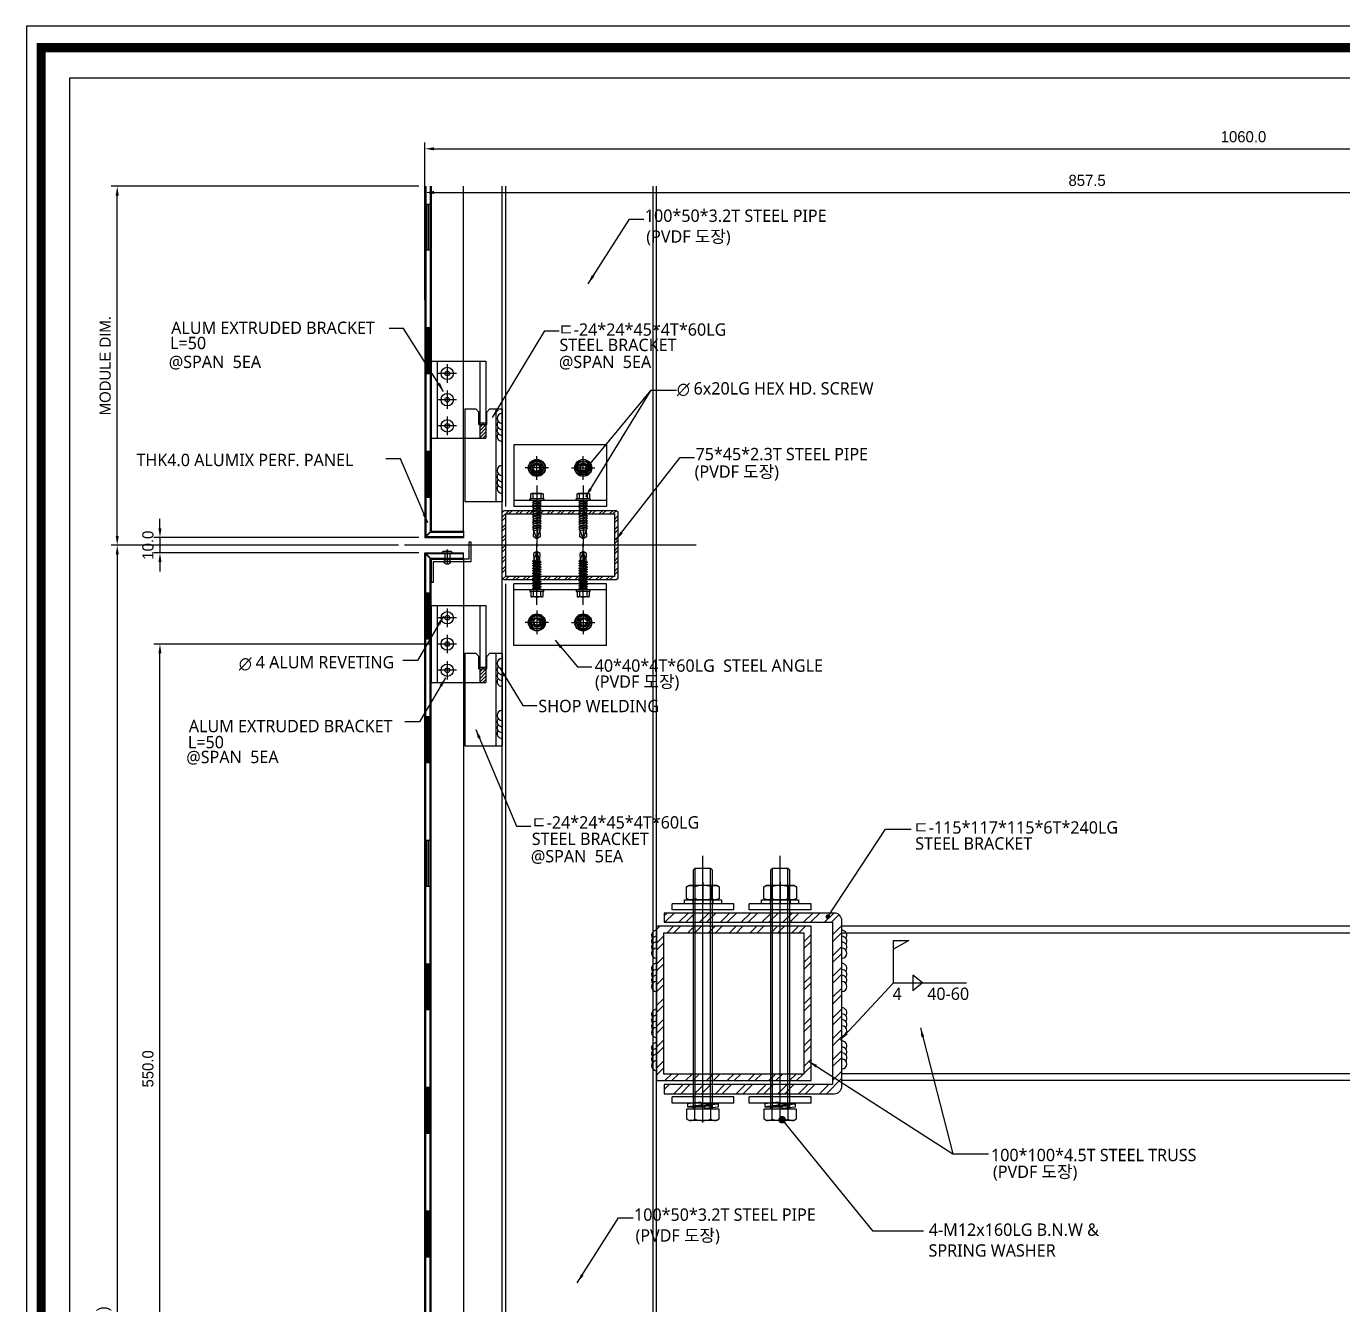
# Model space of a CAD drawing. Header units: millimetres. Extents: x 7297 to 60227, y -7497 to 19324.
# Drawn here: x 42830 to 43682, y 4407 to 5235 of the extents above; entities that cross this region are included whole.
import ezdxf

# ---------------------------------------------------------------- set-up
doc = ezdxf.new("R2010")
doc.units = ezdxf.units.MM
for name, color, linetype in [('NS_BRACKET_NUTS', 1, 'Continuous'), ('NS_COL_GREEN', 3, 'Continuous'), ('NS_COL_MAGENTA', 6, 'Continuous'), ('NS_COL_RED', 1, 'Continuous'), ('NS_COL_WHITE', 7, 'Continuous'), ('NS_COL_YELLOW', 2, 'Continuous'), ('NS_DIM', 1, 'Continuous'), ('NS_FORM', 7, 'Continuous'), ('NS_FRAME', 253, 'Continuous'), ('NS_PIPE_FRAME', 2, 'Continuous'), ('NS_TEXT_TITLE', 141, 'Continuous')]:
    doc.layers.add(name, color=color, linetype=linetype)
doc.styles.add('A1S', font='romans.shx', dxfattribs={"bigfont": 'ghs.shx'})
doc.styles.add('Expo M', font='Expo M.ttf')
doc.styles.add('돋움체', font='')
doc.styles.add('맑은고딕', font='malgun.ttf')
doc.styles.get('돋움체').set_extended_font_data('DotumChe')
doc.dimstyles.new('K-D2$7', dxfattribs={"dimscale": 2, "dimtxt": 3.2, "dimasz": 1.5, "dimexe": 1, "dimexo": 3, "dimgap": 1, "dimtad": 1, "dimdec": 1, "dimzin": 12, "dimdsep": 46, "dimtxsty": 'A1S', "dimblk": 'DOT', "dimcen": 0, "dimdle": 1.5, "dimclrd": 150, "dimclre": 150, "dimclrt": 2, "dimadec": 4, "dimazin": 3, "dimtm": 1e-09, "dimtfac": 1, "dimtdec": 1, "dimtix": 1, "dimtmove": 2, "dimatfit": 0, "dimldrblk": 'DOT', "dimfxl": 1, "dimtolj": 1, "dimtzin": 1, "dimarcsym": 0})
doc.dimstyles.new('K-D60', dxfattribs={"dimscale": 60, "dimtxt": 3.2, "dimasz": 1.5, "dimexe": 1, "dimexo": 3, "dimgap": 1, "dimtad": 1, "dimdec": 0, "dimzin": 12, "dimdsep": 46, "dimtxsty": '돋움체', "dimblk": 'DOT', "dimcen": 0, "dimdle": 1.5, "dimclrd": 150, "dimclre": 150, "dimclrt": 2, "dimadec": 4, "dimazin": 3, "dimtm": 1e-09, "dimtfac": 1, "dimtdec": 0, "dimtix": 1, "dimtmove": 2, "dimatfit": 0, "dimldrblk": 'DOT', "dimfxl": 1, "dimtolj": 1, "dimtzin": 1, "dimarcsym": 0})
doc.dimstyles.new('N-SPACE', dxfattribs={"dimscale": 4, "dimtxt": 1.8, "dimasz": 1.5, "dimexe": 1, "dimexo": 1, "dimgap": 1, "dimtad": 1, "dimtoh": 1, "dimdec": 1, "dimzin": 1, "dimdsep": 46, "dimtxsty": 'Expo M', "dimcen": 2, "dimclrd": 1, "dimclre": 1, "dimclrt": 2, "dimadec": 1, "dimazin": 0, "dimtfac": 1, "dimtdec": 1, "dimtix": 1, "dimtmove": 1, "dimatfit": 3, "dimfxl": 1, "dimtolj": 1, "dimtzin": 1, "dimarcsym": 0})

# ---------------------------------------------------------------- blocks, each defined once
blk = doc.blocks.new('AL-TEMPLATE')
at = {"color": 7, "ltscale": 2}
blk.add_lwpolyline([(1972.34, 1515.25), (1972.34, 921.25), (2812.34, 921.25), (2812.34, 1515.25)], close=True, dxfattribs=at)
at = {"color": 8, "const_width": 2.5}
blk.add_lwpolyline([(1976.34, 1509.45), (2808.34, 1509.45), (2808.34, 927.05), (1976.34, 927.05)], close=True, dxfattribs=at)
at = {"color": 9}
blk.add_lwpolyline([(1984.07, 1501.32), (2709.08, 1501.32), (2709.08, 935.18), (1984.07, 935.18)], close=True, dxfattribs=at)
blk = doc.blocks.new('M16 SPRING WASHER')
for p, q in [((-591510.13, 873284.22), (-591510.13, 873273.02, 0)), ((-591508.13, 873284.22), (-591510.13, 873284.22)), ((-591509.15, 873275.27, 0), (-591510.13, 873284.22)), ((-591507.19, 873275.55, 0), (-591508.13, 873284.22)), ((-591511.08, 873274.22, 0), (-591507.19, 873274.22, 0)), ((-591511.08, 873272.89, 0), (-591509.12, 873273.16, 0)), ((-591511.08, 873272.89, 0), (-591510.14, 873264.22)), ((-591510.1, 873273.02, 0), (-591509.85, 873278.24, 0)), ((-591509.85, 873278.24, 0), (-591509.15, 873275.27, 0)), ((-591507.19, 873275.55, 0), (-591509.15, 873275.27, 0)), ((-591509.12, 873273.16, 0), (-591508.14, 873264.22)), ((-591509.12, 873273.16, 0), (-591508.42, 873270.19, 0)), ((-591508.42, 873270.19, 0), (-591508.14, 873275.41, 0)), ((-591508.14, 873264.22), (-591508.14, 873275.41, 0)), ((-591510.14, 873264.22), (-591508.14, 873264.22))]:
    blk.add_line(p, q)
blk = doc.blocks.new('HEXA-5.5X30')
for p, q in [((-9.61, 0), (29.99, 0)), ((-4.5, -3.25), (-4.5, 3.25)), ((0, -2), (0.68, 2)), ((0.43, -2.75), (1.11, 2.75)), ((0.68, 2), (0.5, 2)), ((0.68, 2), (1.11, 2.75)), ((1.11, 2.75), (1.83, 2)), ((1.83, 2), (1.16, -2)), ((1.6, -2), (2.28, 2)), ((1.83, 2), (2.28, 2)), ((2.03, -2.75), (2.71, 2.75)), ((2.28, 2), (2.71, 2.75)), ((2.71, 2.75), (3.43, 2)), ((3.43, 2), (2.76, -2)), ((3.2, -2), (3.88, 2)), ((3.43, 2), (3.88, 2)), ((3.63, -2.75), (4.31, 2.75)), ((3.88, 2), (4.31, 2.75)), ((4.31, 2.75), (5.03, 2)), ((5.03, 2), (4.36, -2)), ((4.8, -2), (5.48, 2)), ((5.03, 2), (5.48, 2)), ((5.23, -2.75), (5.91, 2.75)), ((5.48, 2), (5.91, 2.75)), ((5.91, 2.75), (6.63, 2)), ((6.63, 2), (5.96, -2)), ((6.4, -2), (7.08, 2)), ((6.63, 2), (7.08, 2)), ((6.83, -2.75), (7.51, 2.75)), ((7.08, 2), (7.51, 2.75)), ((7.51, 2.75), (8.23, 2)), ((8.23, 2), (7.56, -2)), ((8, -2), (8.68, 2)), ((8.23, 2), (8.68, 2)), ((8.43, -2.75), (9.11, 2.75)), ((8.68, 2), (9.11, 2.75)), ((9.11, 2.75), (9.83, 2)), ((9.83, 2), (9.16, -2)), ((9.6, -2), (10.28, 2)), ((9.83, 2), (10.28, 2)), ((10.03, -2.75), (10.71, 2.75)), ((10.28, 2), (10.71, 2.75)), ((10.71, 2.75), (11.43, 2)), ((11.43, 2), (10.76, -2)), ((11.2, -2), (11.88, 2)), ((11.43, 2), (11.88, 2)), ((11.63, -2.75), (12.31, 2.75)), ((11.88, 2), (12.31, 2.75)), ((12.31, 2.75), (13.03, 2)), ((13.03, 2), (12.36, -2)), ((13.03, 2), (13.48, 2)), ((13.23, -2.75), (13.91, 2.75)), ((14.63, 2), (15.08, 2)), ((14.83, -2.75), (15.51, 2.75)), ((16.23, 2), (16.68, 2)), ((16.43, -2.75), (17.11, 2.75)), ((17.83, 2), (18.28, 2)), ((18.03, -2.75), (18.71, 2.75)), ((25, 0), (18.97, -0.71)), ((19.39, -2.01), (25, 0)), ((25, 0), (19.43, 2)), ((0.43, -2.75), (0, -2)), ((1.16, -2), (0.43, -2.75)), ((1.16, -2), (1.6, -2)), ((2.03, -2.75), (1.6, -2)), ((2.76, -2), (2.03, -2.75)), ((2.76, -2), (3.2, -2)), ((3.63, -2.75), (3.2, -2)), ((4.36, -2), (3.63, -2.75)), ((4.36, -2), (4.8, -2)), ((5.23, -2.75), (4.8, -2)), ((5.96, -2), (5.23, -2.75)), ((5.96, -2), (6.4, -2)), ((6.83, -2.75), (6.4, -2)), ((7.56, -2), (6.83, -2.75)), ((7.56, -2), (8, -2)), ((8.43, -2.75), (8, -2)), ((9.16, -2), (8.43, -2.75)), ((9.16, -2), (9.6, -2)), ((10.03, -2.75), (9.6, -2)), ((10.76, -2), (10.03, -2.75)), ((10.76, -2), (11.2, -2)), ((11.63, -2.75), (11.2, -2)), ((12.36, -2), (11.63, -2.75)), ((12.36, -2), (12.8, -2)), ((13.96, -2), (14.4, -2)), ((15.56, -2), (16, -2)), ((17.16, -2), (17.6, -2))]:
    blk.add_line(p, q)
for points in [[(-4.14, -2.5, 0.476693), (-4.14, -4), (-1, -4), (-1, 4), (-4.14, 4, 0.476693), (-4.14, 2.5)], [(-1, 2.5), (-4.14, 2.5, 0.136257), (-4.14, -2.5), (-1, -2.5)]]:
    blk.add_lwpolyline(points, format="xyb")
for points in [[(-1, -4), (-1, -4.5), (0, -4.5), (0, 4.5), (-1, 4.5), (-1, 4)], [(18.75, -2), (23.56, -2.1), (25, 0), (23.56, 2.1), (19.43, 2)]]:
    blk.add_lwpolyline(points)
for points in [[(13.91, 2.75), (14.63, 2), (13.96, -2), (13.23, -2.75), (12.8, -2), (13.48, 2)], [(15.51, 2.75), (16.23, 2), (15.56, -2), (14.83, -2.75), (14.4, -2), (15.08, 2)], [(17.11, 2.75), (17.83, 2), (17.16, -2), (16.43, -2.75), (16, -2), (16.68, 2)], [(18.71, 2.75), (19.43, 2), (18.76, -2), (18.03, -2.75), (17.6, -2), (18.28, 2)]]:
    blk.add_lwpolyline(points, close=True)
blk.add_arc((0.5, 2.5), 0.5, 180, 270)
blk = doc.blocks.new('M10-H')
for p, q in [((-15.5, 0), (15.5, 0)), ((0, 15.5), (0, -15.5))]:
    blk.add_line(p, q)
blk.add_lwpolyline([(-4.9, 8.5), (-9.8, 0), (-4.9, -8.5), (4.9, -8.5), (9.8, 0), (4.9, 8.5), (-4.9, 8.5)])
for radius in [10.5, 8.5, 5]:
    blk.add_circle((0, 0), radius)
blk.add_arc((0, 0), 4, 90, 0)
blk = doc.blocks.new('*D513')
at = {"layer": 'NS_DIM', "color": 1, "lineweight": -2, "transparency": 16777216}
for p, q in [((42916.63, 4910.14), (42916.63, 4916.14)), ((43084.15, 4904.14), (42912.63, 4904.14)), ((42916.63, 4904.14), (42916.63, 4894.14)), ((43084.15, 4894.14), (42912.63, 4894.14)), ((42916.63, 4888.14), (42916.63, 4882.14))]:
    blk.add_line(p, q, dxfattribs=at)
at = {"layer": 'NS_DIM', "color": 1, "transparency": 16777216}
for points in [[(42915.63, 4910.14), (42917.63, 4910.14), (42916.63, 4904.14)], [(42915.63, 4888.14), (42917.63, 4888.14), (42916.63, 4894.14)]]:
    blk.add_solid(points, dxfattribs=at)
at = {"layer": 'NS_DIM', "color": 2, "transparency": 16777216, "insert": (42908.85, 4899.14), "char_height": 7.2, "attachment_point": 5, "rotation": 90, "style": 'Expo M'}
blk.add_mtext('\\A1;10.0', dxfattribs=at)
blk = doc.blocks.new('*D512')
at = {"layer": 'NS_DIM', "color": 1, "lineweight": -2, "transparency": 16777216}
for p, q in [((43088.15, 5110.14), (43088.15, 5131.43)), ((43945.65, 5110.14), (43945.65, 5131.43)), ((43094.15, 5127.43), (43939.65, 5127.43))]:
    blk.add_line(p, q, dxfattribs=at)
at = {"layer": 'NS_DIM', "color": 1, "transparency": 16777216}
for points in [[(43094.15, 5128.43), (43094.15, 5126.43), (43088.15, 5127.43)], [(43939.65, 5128.43), (43939.65, 5126.43), (43945.65, 5127.43)]]:
    blk.add_solid(points, dxfattribs=at)
at = {"layer": 'NS_DIM', "color": 2, "transparency": 16777216, "insert": (43516.9, 5135.21), "char_height": 7.2, "attachment_point": 5, "style": 'Expo M'}
blk.add_mtext('\\A1;857.5', dxfattribs=at)
blk = doc.blocks.new('*D510')
at = {"layer": 'NS_DIM', "color": 1, "lineweight": -2, "transparency": 16777216}
for p, q in [((43088.15, 5057.89), (43088.15, 5159.7)), ((44148.15, 4536.51), (44148.15, 5159.7)), ((43094.15, 5155.7), (44142.15, 5155.7))]:
    blk.add_line(p, q, dxfattribs=at)
at = {"layer": 'NS_DIM', "color": 1, "transparency": 16777216}
for points in [[(43094.15, 5156.7), (43094.15, 5154.7), (43088.15, 5155.7)], [(44142.15, 5156.7), (44142.15, 5154.7), (44148.15, 5155.7)]]:
    blk.add_solid(points, dxfattribs=at)
at = {"layer": 'NS_DIM', "color": 2, "transparency": 16777216, "insert": (43618.15, 5163.48), "char_height": 7.2, "attachment_point": 5, "style": 'Expo M'}
blk.add_mtext('\\A1;1060.0', dxfattribs=at)
blk = doc.blocks.new('*D507')
at = {"layer": 'NS_DIM', "color": 1, "lineweight": -2, "transparency": 16777216}
for p, q in [((43084.15, 5131.47), (42884.95, 5131.47)), ((42888.95, 4905.14), (42888.95, 5125.47)), ((43071.04, 4899.14), (42884.95, 4899.14))]:
    blk.add_line(p, q, dxfattribs=at)
at = {"layer": 'NS_DIM', "color": 1, "transparency": 16777216}
for points in [[(42887.95, 5125.47), (42889.95, 5125.47), (42888.95, 5131.47)], [(42887.95, 4905.14), (42889.95, 4905.14), (42888.95, 4899.14)]]:
    blk.add_solid(points, dxfattribs=at)
at = {"layer": 'NS_DIM', "color": 2, "transparency": 16777216, "insert": (42881.17, 5015.3), "char_height": 7.2, "attachment_point": 5, "rotation": 90, "style": 'Expo M'}
blk.add_mtext('\\A1;MODULE DIM.', dxfattribs=at)
blk = doc.blocks.new('*D506')
at = {"layer": 'NS_DIM', "color": 1, "lineweight": -2, "transparency": 16777216}
for p, q in [((43071.04, 4899.14), (42884.95, 4899.14)), ((42888.95, 4893.14), (42888.95, 3830.33)), ((43084.15, 3824.33), (42884.95, 3824.33))]:
    blk.add_line(p, q, dxfattribs=at)
at = {"layer": 'NS_DIM', "color": 1, "transparency": 16777216}
for points in [[(42887.95, 4893.14), (42889.95, 4893.14), (42888.95, 4899.14)], [(42887.95, 3830.33), (42889.95, 3830.33), (42888.95, 3824.33)]]:
    blk.add_solid(points, dxfattribs=at)
at = {"layer": 'NS_DIM', "color": 2, "transparency": 16777216, "insert": (42880.53, 4361.74), "char_height": 7.2, "attachment_point": 5, "rotation": 90, "style": 'Expo M'}
blk.add_mtext('\\A1;MODULE DIM(2400)', dxfattribs=at)
blk = doc.blocks.new('*D505')
at = {"layer": 'NS_DIM', "color": 1, "lineweight": -2, "transparency": 16777216}
for p, q in [((43092.15, 4835.14), (42912.61, 4835.14)), ((42916.61, 4291.14), (42916.61, 4829.14)), ((43092.15, 4285.14), (42912.61, 4285.14))]:
    blk.add_line(p, q, dxfattribs=at)
at = {"layer": 'NS_DIM', "color": 1, "transparency": 16777216}
for points in [[(42915.61, 4829.14), (42917.61, 4829.14), (42916.61, 4835.14)], [(42915.61, 4291.14), (42917.61, 4291.14), (42916.61, 4285.14)]]:
    blk.add_solid(points, dxfattribs=at)
at = {"layer": 'NS_DIM', "color": 2, "transparency": 16777216, "insert": (42908.83, 4560.14), "char_height": 7.2, "attachment_point": 5, "rotation": 90, "style": 'Expo M'}
blk.add_mtext('\\A1;550.0', dxfattribs=at)

msp = doc.modelspace()

# ---------------------------------------------------------------- hatches: boundary and pattern name
at = {"layer": 'NS_COL_MAGENTA'}
h = msp.add_hatch(dxfattribs=at)
h.set_pattern_fill('ANSI32', color=256)
h.set_pattern_definition([(45, (-2518678.535, 193874.808), (-6.73519209, 6.73519209), []), (45, (-2518674.045, 193874.808), (-6.73519209, 6.73519209), [])])
edge = h.paths.add_edge_path()
edge.add_line((43243.15, 4655.01), (43352.15, 4655.01))
edge.add_line((43352.15, 4655.01), (43352.15, 4550.01))
edge.add_line((43352.15, 4550.01), (43243.15, 4550.01))
edge.add_line((43243.15, 4550.01), (43243.15, 4544.01))
edge.add_line((43243.15, 4544.01), (43353.15, 4544.01))
edge.add_arc((43353.15, 4549.01), 5, 270, 360)
edge.add_line((43358.15, 4549.01), (43358.15, 4656.01))
edge.add_arc((43353.15, 4656.01), 5, 0, 90)
edge.add_line((43353.15, 4661.01), (43243.15, 4661.01))
edge.add_line((43243.15, 4661.01), (43243.15, 4655.01))
h = msp.add_hatch(dxfattribs=at)
h.set_pattern_fill('ANSI32', color=256)
h.set_pattern_definition([(45, (-2520359.0205, 193286.244), (-6.73519209, 6.73519209), []), (45, (-2520354.53, 193286.244), (-6.73519209, 6.73519209), [])])
h.paths.add_polyline_path([(43242.65, 4648.01), (43242.65, 4557.01), (43333.65, 4557.01), (43333.65, 4648.01)], flags=16)
h.paths.add_polyline_path([(43238.15, 4652.51), (43238.15, 4552.51), (43338.15, 4552.51), (43338.15, 4652.51)])
at = {"layer": 'NS_COL_WHITE', "ltscale": 20}
h = msp.add_hatch(dxfattribs=at)
h.set_pattern_fill('ANSI31', color=256, scale=0.5)
h.set_pattern_definition([(45, (-859763.7684, -1038053.4644), (-1.1225320151, 1.1225320151), [])])
h.paths.add_polyline_path([(43127.65, 4977.32), (43127.65, 4978.32), (43123.65, 4978.32), (43123.65, 4977.32)])
h.paths.add_polyline_path([(43127.65, 4977.32), (43123.65, 4977.32), (43123.65, 4968.32), (43127.65, 4968.32)])
h = msp.add_hatch(dxfattribs=at)
h.set_pattern_fill('ANSI31', color=256, scale=0.5)
h.set_pattern_definition([(45, (-859763.7684, -1038211.6401), (-1.1225320151, 1.1225320151), [])])
h.paths.add_polyline_path([(43127.65, 4819.14), (43127.65, 4820.14), (43123.65, 4820.14), (43123.65, 4819.14)])
h.paths.add_polyline_path([(43127.65, 4819.14), (43123.65, 4819.14), (43123.65, 4810.14), (43127.65, 4810.14)])
at = {"layer": 'NS_COL_YELLOW', "ltscale": 20}
h = msp.add_hatch(dxfattribs=at)
h.set_pattern_fill('DOTS', color=256, scale=0.5, angle=-90)
h.set_pattern_definition([(270, (-999394.56785, 907114.8858), (0.79375, -0.396875), [0, -0.79375])])
h.paths.add_polyline_path([(43092.15, 5090), (43092.15, 5119.75), (43091.65, 5119.75), (43091.65, 5090)])
h.paths.add_polyline_path([(43091.65, 5090), (43091.65, 5119.75), (43088.65, 5119.75), (43088.65, 5090)])
h.paths.add_polyline_path([(43088.65, 5090), (43088.65, 5119.75), (43088.15, 5119.75), (43088.15, 5090)])
h = msp.add_hatch(dxfattribs=at)
h.set_pattern_fill('DOTS', color=256, scale=0.5, angle=-90)
h.set_pattern_definition([(270, (-999394.56785, 907034.8858), (0.79375, -0.396875), [0, -0.79375])])
h.paths.add_polyline_path([(43092.15, 5010), (43092.15, 5039.75), (43091.65, 5039.75), (43091.65, 5010)])
h.paths.add_polyline_path([(43091.65, 5010), (43091.65, 5039.75), (43088.65, 5039.75), (43088.65, 5010)])
h.paths.add_polyline_path([(43088.65, 5010), (43088.65, 5039.75), (43088.15, 5039.75), (43088.15, 5010)])
h = msp.add_hatch(dxfattribs=at)
h.set_pattern_fill('DOTS', color=256, scale=0.5, angle=-90)
h.set_pattern_definition([(270, (-999394.56785, 906954.8858), (0.79375, -0.396875), [0, -0.79375])])
h.paths.add_polyline_path([(43092.15, 4930), (43092.15, 4959.75), (43091.65, 4959.75), (43091.65, 4930)])
h.paths.add_polyline_path([(43091.65, 4930), (43091.65, 4959.75), (43088.65, 4959.75), (43088.65, 4930)])
h.paths.add_polyline_path([(43088.65, 4930), (43088.65, 4959.75), (43088.15, 4959.75), (43088.15, 4930)])
h = msp.add_hatch(dxfattribs=at)
h.set_pattern_fill('DOTS', color=256, scale=0.5, angle=-90)
h.set_pattern_definition([(270, (-999394.56785, 906863.1326), (0.79375, -0.396875), [0, -0.79375])])
h.paths.add_polyline_path([(43092.15, 4838.25), (43092.15, 4867.99), (43091.65, 4867.99), (43091.65, 4838.25)])
h.paths.add_polyline_path([(43091.65, 4838.25), (43091.65, 4867.99), (43088.65, 4867.99), (43088.65, 4838.25)])
h.paths.add_polyline_path([(43088.65, 4838.25), (43088.65, 4867.99), (43088.15, 4867.99), (43088.15, 4838.25)])
h = msp.add_hatch(dxfattribs=at)
h.set_pattern_fill('DOTS', color=256, scale=0.5, angle=-90)
h.set_pattern_definition([(270, (-999394.56785, 906783.1326), (0.79375, -0.396875), [0, -0.79375])])
h.paths.add_polyline_path([(43092.15, 4758.25), (43092.15, 4787.99), (43091.65, 4787.99), (43091.65, 4758.25)])
h.paths.add_polyline_path([(43091.65, 4758.25), (43091.65, 4787.99), (43088.65, 4787.99), (43088.65, 4758.25)])
h.paths.add_polyline_path([(43088.65, 4758.25), (43088.65, 4787.99), (43088.15, 4787.99), (43088.15, 4758.25)])
h = msp.add_hatch(dxfattribs=at)
h.set_pattern_fill('DOTS', color=256, scale=0.5, angle=-90)
h.set_pattern_definition([(270, (-999394.56785, 906703.1326), (0.79375, -0.396875), [0, -0.79375])])
h.paths.add_polyline_path([(43092.15, 4678.25), (43092.15, 4707.99), (43091.65, 4707.99), (43091.65, 4678.25)])
h.paths.add_polyline_path([(43091.65, 4678.25), (43091.65, 4707.99), (43088.65, 4707.99), (43088.65, 4678.25)])
h.paths.add_polyline_path([(43088.65, 4678.25), (43088.65, 4707.99), (43088.15, 4707.99), (43088.15, 4678.25)])
h = msp.add_hatch(dxfattribs=at)
h.set_pattern_fill('DOTS', color=256, scale=0.5, angle=-90)
h.set_pattern_definition([(270, (-999394.56785, 906623.1326), (0.79375, -0.396875), [0, -0.79375])])
h.paths.add_polyline_path([(43092.15, 4598.25), (43092.15, 4627.99), (43091.65, 4627.99), (43091.65, 4598.25)])
h.paths.add_polyline_path([(43091.65, 4598.25), (43091.65, 4627.99), (43088.65, 4627.99), (43088.65, 4598.25)])
h.paths.add_polyline_path([(43088.65, 4598.25), (43088.65, 4627.99), (43088.15, 4627.99), (43088.15, 4598.25)])
h = msp.add_hatch(dxfattribs=at)
h.set_pattern_fill('DOTS', color=256, scale=0.5, angle=-90)
h.set_pattern_definition([(270, (-999394.56785, 906543.1326), (0.79375, -0.396875), [0, -0.79375])])
h.paths.add_polyline_path([(43092.15, 4518.25), (43092.15, 4547.99), (43091.65, 4547.99), (43091.65, 4518.25)])
h.paths.add_polyline_path([(43091.65, 4518.25), (43091.65, 4547.99), (43088.65, 4547.99), (43088.65, 4518.25)])
h.paths.add_polyline_path([(43088.65, 4518.25), (43088.65, 4547.99), (43088.15, 4547.99), (43088.15, 4518.25)])
h = msp.add_hatch(dxfattribs=at)
h.set_pattern_fill('DOTS', color=256, scale=0.5, angle=-90)
h.set_pattern_definition([(270, (-999394.56785, 906463.1326), (0.79375, -0.396875), [0, -0.79375])])
h.paths.add_polyline_path([(43092.15, 4438.25), (43092.15, 4467.99), (43091.65, 4467.99), (43091.65, 4438.25)])
h.paths.add_polyline_path([(43091.65, 4438.25), (43091.65, 4467.99), (43088.65, 4467.99), (43088.65, 4438.25)])
h.paths.add_polyline_path([(43088.65, 4438.25), (43088.65, 4467.99), (43088.15, 4467.99), (43088.15, 4438.25)])
at = {"layer": 'NS_PIPE_FRAME', "ltscale": 20}
h = msp.add_hatch(dxfattribs=at)
h.set_pattern_fill('ANSI32', color=256, scale=0.5)
h.set_pattern_definition([(45, (-860535.5385, -1038989.969), (-3.367596045, 3.367596045), []), (45, (-860533.2934, -1038989.969), (-3.367596045, 3.367596045), [])])
h.paths.add_polyline_path([(43210.85, 4919.34), (43210.85, 4878.94), (43140.45, 4878.94), (43140.45, 4919.34)], flags=16)
edge = h.paths.add_edge_path()
edge.add_line((43213.15, 4919.64), (43213.15, 4878.64))
edge.add_arc((43211.15, 4878.64), 2, -90, 0, ccw=False)
edge.add_line((43211.15, 4876.64), (43140.15, 4876.64))
edge.add_arc((43140.15, 4878.64), 2, 180, 270, ccw=False)
edge.add_line((43138.15, 4878.64), (43138.15, 4919.64))
edge.add_arc((43140.15, 4919.64), 2, 90, 180, ccw=False)
edge.add_line((43140.15, 4921.64), (43211.15, 4921.64))
edge.add_arc((43211.15, 4919.64), 2, 0, 90, ccw=False)

# ---------------------------------------------------------------- linework, layer by layer
at = {"layer": 'NS_BRACKET_NUTS', "ltscale": 0.1}
for p, q in [((43268.15, 4525.47), (43268.15, 4698.11)), ((43318.15, 4525.47), (43318.15, 4698.11))]:
    msp.add_line(p, q, dxfattribs=at)
at = {"layer": 'NS_BRACKET_NUTS', "ltscale": 0.2}
for p, q in [((43268.15, 4680.96), (43268.15, 4667.51)), ((43318.15, 4680.96), (43318.15, 4667.51))]:
    msp.add_line(p, q, dxfattribs=at)
at = {"layer": 'NS_COL_GREEN'}
for p, q in [((43088.15, 5131.47), (43088.15, 4904.14)), ((43092.15, 5131.47), (43092.15, 4908.5)), ((43088.15, 4904.14), (43113.15, 4904.14)), ((43092.51, 4908.14), (43113.15, 4908.14)), ((43113.15, 4908.14), (43113.15, 4904.14)), ((43088.15, 4894.14), (43113.15, 4894.14)), ((43088.15, 3845.74), (43088.15, 4894.14)), ((43113.15, 4890.14), (43113.15, 4894.14)), ((43092.15, 3845.74), (43092.15, 4889.79)), ((43092.51, 4890.14), (43113.15, 4890.14))]:
    msp.add_line(p, q, dxfattribs=at)
at = {"layer": 'NS_COL_MAGENTA'}
for p, q in [((43088.65, 5131.47), (43088.65, 4905.14)), ((43091.65, 5131.47), (43091.65, 4908)), ((43123.15, 4985.32), (43121.15, 4987.32)), ((43128.15, 4985.32), (43130.15, 4987.32)), ((43123.15, 4977.32), (43123.15, 4985.32)), ((43128.15, 4977.32), (43128.15, 4985.32)), ((43092.15, 4908.5), (43088.67, 4905.01)), ((43092.51, 4908.14), (43089.02, 4904.66)), ((43089.15, 4904.64), (43113.15, 4904.64)), ((43092.01, 4907.64), (43113.15, 4907.64)), ((43088.65, 3845.74), (43088.65, 4893.14)), ((43092.15, 4889.79), (43088.67, 4893.27)), ((43092.51, 4890.14), (43089.02, 4893.62)), ((43089.15, 4893.64), (43113.15, 4893.64)), ((43091.65, 3845.74), (43091.65, 4890.29)), ((43092.01, 4890.64), (43113.15, 4890.64)), ((43123.15, 4827.14), (43121.15, 4829.14)), ((43123.15, 4819.14), (43123.15, 4827.14)), ((43128.15, 4827.14), (43130.15, 4829.14)), ((43128.15, 4819.14), (43128.15, 4827.14))]:
    msp.add_line(p, q, dxfattribs=at)
at = {"layer": 'NS_COL_MAGENTA', "ltscale": 20}
for p, q in [((43114.11, 4987.32), (43121.15, 4987.32)), ((43114.11, 4987.32), (43114.11, 4927.32)), ((43130.15, 4987.32), (43138.15, 4987.32)), ((43138.15, 4987.32), (43138.15, 4927.32)), ((43123.15, 4977.32), (43128.15, 4977.32)), ((43114.11, 4927.32), (43138.15, 4927.32)), ((43114.11, 4829.14), (43121.15, 4829.14)), ((43114.11, 4829.14), (43114.11, 4769.14)), ((43130.15, 4829.14), (43138.15, 4829.14)), ((43138.15, 4829.14), (43138.15, 4769.14)), ((43123.15, 4819.14), (43128.15, 4819.14)), ((43114.11, 4769.14), (43138.15, 4769.14))]:
    msp.add_line(p, q, dxfattribs=at)
at = {"layer": 'NS_COL_MAGENTA', "ltscale": 0.1, "elevation": 0}
for points in [[(43256.15, 4667.01), (43256.15, 4669.51), (43280.15, 4669.51), (43280.15, 4667.01)], [(43306.15, 4667.01), (43306.15, 4669.51), (43330.15, 4669.51), (43330.15, 4667.01)]]:
    msp.add_lwpolyline(points, close=True, dxfattribs=at)
at = {"layer": 'NS_COL_MAGENTA'}
msp.add_lwpolyline([(43243.15, 4655.01), (43352.15, 4655.01), (43352.15, 4550.01), (43243.15, 4550.01), (43243.15, 4544.01), (43353.15, 4544.01, 0.414214), (43358.15, 4549.01), (43358.15, 4656.01, 0.414214), (43353.15, 4661.01), (43243.15, 4661.01)], format="xyb", close=True, dxfattribs=at)
at = {"layer": 'NS_COL_MAGENTA', "ltscale": 50}
for centre in [(43160.65, 4949.14), (43190.65, 4949.14), (43160.65, 4849.14), (43190.65, 4849.14)]:
    msp.add_circle(centre, 5.53, dxfattribs=at)
for centre, radius, start, end in [((43160.65, 4949.14), 3.78, 202.61986, 337.38013), ((43190.65, 4949.14), 3.78, 202.61987, 337.38014), ((43160.65, 4849.14), 4.73, 22.61987, 157.38014), ((43190.65, 4849.14), 4.73, 22.61986, 157.38013)]:
    msp.add_arc(centre, radius, start, end, dxfattribs=at)
at = {"layer": 'NS_COL_MAGENTA'}
for centre, start, end in [((43089.15, 4905.14), 180, 270), ((43089.15, 4893.14), 90, 180)]:
    msp.add_arc(centre, 0.5, start, end, dxfattribs=at)
at = {"layer": 'NS_COL_RED', "ltscale": 20}
for p, q in [((43138.15, 3845.74), (43138.15, 5131.47)), ((43238.15, 3845.74), (43238.15, 5131.47)), ((44318.15, 4652.51), (43358.15, 4652.51)), ((44168.15, 4552.51), (43358.15, 4552.51))]:
    msp.add_line(p, q, dxfattribs=at)
at = {"layer": 'NS_COL_RED', "ltscale": 0.2}
msp.add_line((43263.75, 4899.14), (43075.04, 4899.14), dxfattribs=at)
at = {"layer": 'NS_COL_RED'}
for p, q in [((43099.44, 4894.14), (43100.24, 4895.34)), ((43099.44, 4894.14), (43100.24, 4895.34)), ((43099.44, 4894.14), (43105.84, 4894.14)), ((43100.24, 4895.34), (43105.04, 4895.34)), ((43100.24, 4895.34), (43105.04, 4895.34)), ((43101.04, 4894.14), (43101.04, 4888.64)), ((43101.04, 4894.14), (43101.04, 4888.64)), ((43102.64, 4896.35), (43102.64, 4886.54)), ((43104.24, 4894.14), (43104.24, 4888.64)), ((43104.24, 4894.14), (43104.24, 4888.64)), ((43105.04, 4895.34), (43105.84, 4894.14)), ((43105.04, 4895.34), (43105.84, 4894.14)), ((43105.04, 4888.64), (43100.24, 4888.64))]:
    msp.add_line(p, q, dxfattribs=at)
at = {"layer": 'NS_COL_RED', "ltscale": 0.1}
for p, q in [((43268.15, 4665.01), (43268.15, 4671.51)), ((43318.15, 4665.01), (43318.15, 4671.51)), ((43261.65, 4669.51), (43261.65, 4667.01)), ((43274.65, 4669.51), (43274.65, 4667.01)), ((43311.65, 4669.51), (43311.65, 4667.01)), ((43324.65, 4669.51), (43324.65, 4667.01))]:
    msp.add_line(p, q, dxfattribs=at)
at = {"layer": 'NS_COL_RED'}
msp.add_lwpolyline([(43213.15, 4919.64), (43213.15, 4878.64, -0.414214), (43211.15, 4876.64), (43140.15, 4876.64, -0.414214), (43138.15, 4878.64), (43138.15, 4919.64, -0.414214), (43140.15, 4921.64), (43211.15, 4921.64, -0.414214)], format="xyb", close=True, dxfattribs=at)
msp.add_lwpolyline([(43210.85, 4919.34), (43210.85, 4878.94), (43140.45, 4878.94), (43140.45, 4919.34)], close=True, dxfattribs=at)
at = {"layer": 'NS_COL_RED', "ltscale": 20}
for points in [[(43238.15, 4652.51), (43238.15, 4552.51), (43338.15, 4552.51), (43338.15, 4652.51)], [(43242.65, 4648.01), (43242.65, 4557.01), (43333.65, 4557.01), (43333.65, 4648.01)]]:
    msp.add_lwpolyline(points, close=True, dxfattribs=at)
at = {"layer": 'NS_COL_RED'}
for centre, radius, start, end in [((43102.64, 4895.34), 0.4, 0, 180), ((43102.64, 4889.64), 2.6, 202.61986, 337.38014), ((43102.64, 4889.64), 2.6, 202.61986, 337.38014)]:
    msp.add_arc(centre, radius, start, end, dxfattribs=at)
at = {"layer": 'NS_COL_WHITE', "ltscale": 20}
for p, q in [((43113.15, 4908.14), (43113.15, 5131.47)), ((43092.15, 5018.32), (43092.15, 4968.32)), ((43092.15, 5018.32), (43127.65, 5018.32)), ((43096.15, 5018.32), (43096.15, 4968.32)), ((43123.65, 5018.32), (43123.65, 4968.32)), ((43127.65, 5018.32), (43127.65, 4968.32)), ((43123.65, 4978.32), (43127.65, 4978.32)), ((43092.15, 4968.32), (43127.65, 4968.32)), ((43113.15, 4890.14), (43113.15, 3845.74)), ((43092.15, 4860.14), (43092.15, 4810.14)), ((43092.15, 4860.14), (43127.65, 4860.14)), ((43096.15, 4860.14), (43096.15, 4810.14)), ((43123.65, 4860.14), (43123.65, 4810.14)), ((43127.65, 4860.14), (43127.65, 4810.14)), ((43123.65, 4820.14), (43127.65, 4820.14)), ((43092.15, 4810.14), (43127.65, 4810.14))]:
    msp.add_line(p, q, dxfattribs=at)
at = {"layer": 'NS_COL_WHITE'}
for p, q in [((43102.64, 5016.32), (43102.64, 5004.32)), ((43108.64, 5010.32), (43096.64, 5010.32)), ((43102.64, 4999.32), (43102.64, 4987.32)), ((43108.64, 4993.32), (43096.64, 4993.32)), ((43102.64, 4982.32), (43102.64, 4970.32)), ((43108.64, 4976.32), (43096.64, 4976.32)), ((43102.64, 4858.14), (43102.64, 4846.14)), ((43108.64, 4852.14), (43096.64, 4852.14)), ((43102.64, 4841.14), (43102.64, 4829.14)), ((43108.64, 4835.14), (43096.64, 4835.14)), ((43102.64, 4824.14), (43102.64, 4812.14)), ((43108.64, 4818.14), (43096.64, 4818.14))]:
    msp.add_line(p, q, dxfattribs=at)
at = {"layer": 'NS_COL_WHITE', "ltscale": 0.05}
for p, q in [((43134.15, 4987.32), (43134.15, 4927.32)), ((43134.15, 4829.14), (43134.15, 4769.14))]:
    msp.add_line(p, q, dxfattribs=at)
at = {"layer": 'NS_COL_WHITE', "ltscale": 0.1}
for p, q in [((44318.15, 4648.01), (43358.15, 4648.01)), ((44168.15, 4557.01), (43358.15, 4557.01))]:
    msp.add_line(p, q, dxfattribs=at)
at = {"layer": 'NS_COL_WHITE', "ltscale": 0.3}
for centre, radius in [((43102.64, 5010.32), 4), ((43102.64, 5010.32), 1.5), ((43102.64, 4993.32), 4), ((43102.64, 4993.32), 1.5), ((43102.64, 4976.32), 4), ((43102.64, 4976.32), 1.5), ((43102.64, 4852.14), 4), ((43102.64, 4852.14), 1.5), ((43102.64, 4835.14), 4), ((43102.64, 4835.14), 1.5), ((43102.64, 4818.14), 4), ((43102.64, 4818.14), 1.5)]:
    msp.add_circle(centre, radius, dxfattribs=at)
at = {"layer": 'NS_COL_YELLOW', "ltscale": 20}
for p, q in [((43092.15, 5119.75), (43088.15, 5119.75)), ((43092.15, 5090), (43088.15, 5090)), ((43092.15, 5039.75), (43088.15, 5039.75)), ((43092.15, 5010), (43088.15, 5010)), ((43205.65, 4964.14), (43145.65, 4964.14)), ((43145.65, 4964.14), (43145.65, 4924.14)), ((43205.65, 4964.14), (43205.65, 4924.14)), ((43092.15, 4959.75), (43088.15, 4959.75)), ((43092.15, 4930), (43088.15, 4930)), ((43205.65, 4928.14), (43145.65, 4928.14)), ((43205.65, 4924.14), (43145.65, 4924.14)), ((43092.15, 4867.99), (43088.15, 4867.99)), ((43205.65, 4874.14), (43145.65, 4874.14)), ((43145.65, 4834.14), (43145.65, 4874.14)), ((43205.65, 4870.14), (43145.65, 4870.14)), ((43205.65, 4834.14), (43205.65, 4874.14)), ((43092.15, 4838.25), (43088.15, 4838.25)), ((43205.65, 4834.14), (43145.65, 4834.14)), ((43092.15, 4787.99), (43088.15, 4787.99)), ((43092.15, 4758.25), (43088.15, 4758.25)), ((43092.15, 4707.99), (43088.15, 4707.99)), ((43092.15, 4678.25), (43088.15, 4678.25)), ((43248.15, 4663.01, 0), (43248.15, 4667.01, 0)), ((43288.15, 4667.01), (43248.15, 4667.01)), ((43288.15, 4663.01), (43248.15, 4663.01)), ((43288.15, 4663.01, 0), (43288.15, 4667.01, 0)), ((43298.15, 4663.01, 0), (43298.15, 4667.01, 0)), ((43338.15, 4667.01), (43298.15, 4667.01)), ((43338.15, 4663.01), (43298.15, 4663.01)), ((43338.15, 4663.01, 0), (43338.15, 4667.01, 0)), ((43092.15, 4627.99), (43088.15, 4627.99)), ((43092.15, 4598.25), (43088.15, 4598.25)), ((43092.15, 4547.99), (43088.15, 4547.99)), ((43248.15, 4538.01, 0), (43248.15, 4542.01, 0)), ((43288.15, 4542.01), (43248.15, 4542.01)), ((43288.15, 4538.01), (43248.15, 4538.01)), ((43288.15, 4538.01, 0), (43288.15, 4542.01, 0)), ((43298.15, 4538.01, 0), (43298.15, 4542.01, 0)), ((43338.15, 4542.01), (43298.15, 4542.01)), ((43338.15, 4538.01), (43298.15, 4538.01)), ((43338.15, 4538.01, 0), (43338.15, 4542.01, 0)), ((43092.15, 4518.25), (43088.15, 4518.25)), ((43092.15, 4467.99), (43088.15, 4467.99)), ((43092.15, 4438.25), (43088.15, 4438.25))]:
    msp.add_line(p, q, dxfattribs=at)
at = {"layer": 'NS_COL_YELLOW', "ltscale": 0.2}
for p, q in [((43262.88, 4678.01), (43262.88, 4670.45)), ((43273.43, 4678.01), (43273.43, 4670.45)), ((43312.88, 4678.01), (43312.88, 4670.45)), ((43323.43, 4678.01), (43323.43, 4670.45))]:
    msp.add_line(p, q, dxfattribs=at)
at = {"layer": 'NS_COL_YELLOW', "ltscale": 0.1}
for p, q in [((43263.22, 4535.99), (43262.15, 4534.92)), ((43274.15, 4535.99), (43262.15, 4535.99)), ((43262.95, 4527.55), (43262.95, 4534.24)), ((43273.08, 4535.99), (43274.15, 4534.92)), ((43273.35, 4527.55), (43273.35, 4534.24)), ((43313.22, 4535.99), (43312.15, 4534.92)), ((43324.15, 4535.99), (43312.15, 4535.99)), ((43312.95, 4527.55), (43312.95, 4534.24)), ((43323.08, 4535.99), (43324.15, 4534.92)), ((43323.35, 4527.55), (43323.35, 4534.24))]:
    msp.add_line(p, q, dxfattribs=at)
at = {"layer": 'NS_COL_YELLOW'}
msp.add_lwpolyline([(43116.9, 4898.35), (43116.65, 4898.22), (43116.9, 4898.09), (43116.65, 4897.97), (43116.9, 4897.84), (43116.65, 4897.71), (43116.9, 4897.58), (43116.65, 4897.45), (43116.9, 4897.33), (43116.65, 4897.2), (43116.9, 4897.07), (43116.65, 4896.94), (43116.9, 4896.81), (43116.65, 4896.69), (43116.9, 4896.56), (43116.65, 4896.43), (43116.65, 4890.14), (43092.15, 4890.14), (43092.15, 4875.14), (43093.65, 4875.14), (43093.65, 4888.64), (43118.15, 4888.64), (43118.15, 4901.14), (43116.65, 4901.14), (43116.65, 4900.27), (43116.9, 4900.14), (43116.65, 4900.01), (43116.9, 4899.89), (43116.65, 4899.76), (43116.9, 4899.63), (43116.65, 4899.5), (43116.9, 4899.37), (43116.65, 4899.25), (43116.9, 4899.12), (43116.65, 4898.99), (43116.9, 4898.86), (43116.65, 4898.73), (43116.9, 4898.61), (43116.65, 4898.48)], close=True, dxfattribs=at)
at = {"layer": 'NS_COL_YELLOW', "ltscale": 0.1}
for points in [[(43262.15, 4534.24), (43262.15, 4688.94), (43263.22, 4690.01), (43273.08, 4690.01), (43274.15, 4688.94), (43274.15, 4534.24)], [(43263.22, 4534.24), (43263.22, 4690.01)], [(43273.08, 4534.24), (43273.08, 4690.01)], [(43312.15, 4534.24), (43312.15, 4688.94), (43313.22, 4690.01), (43323.08, 4690.01), (43324.15, 4688.94), (43324.15, 4534.24)], [(43313.22, 4534.24), (43313.22, 4690.01)], [(43323.08, 4534.24), (43323.08, 4690.01)]]:
    msp.add_lwpolyline(points, dxfattribs=at)
at = {"layer": 'NS_COL_YELLOW', "ltscale": 0.2, "elevation": 0}
for points in [[(43277.06, 4669.51), (43259.25, 4669.51), (43257.6, 4670.45), (43257.6, 4678.01), (43259.25, 4678.96), (43277.06, 4678.96), (43278.7, 4678.01), (43278.7, 4670.45)], [(43327.06, 4669.51), (43309.25, 4669.51), (43307.6, 4670.45), (43307.6, 4678.01), (43309.25, 4678.96), (43327.06, 4678.96), (43328.7, 4678.01), (43328.7, 4670.45)]]:
    msp.add_lwpolyline(points, close=True, dxfattribs=at)
at = {"layer": 'NS_COL_YELLOW', "ltscale": 0.1}
for points in [[(43277.15, 4526.74), (43259.15, 4526.74), (43257.76, 4527.55), (43257.76, 4534.24), (43278.55, 4534.24), (43278.55, 4527.55)], [(43327.15, 4526.74), (43309.15, 4526.74), (43307.76, 4527.55), (43307.76, 4534.24), (43328.55, 4534.24), (43328.55, 4527.55)]]:
    msp.add_lwpolyline(points, close=True, dxfattribs=at)
for points in [[(43258.38, 4527.19, 0.267949), (43262.95, 4527.55, 0.15492), (43273.35, 4527.55, 0.267949), (43277.93, 4527.19)], [(43308.38, 4527.19, 0.267949), (43312.95, 4527.55, 0.15492), (43323.35, 4527.55, 0.267949), (43327.93, 4527.19)]]:
    msp.add_lwpolyline(points, format="xyb", dxfattribs=at)
at = {"layer": 'NS_COL_YELLOW', "ltscale": 20}
for centre, start, end in [((43138.15, 4981.23), 90, 270), ((43138.15, 4977.24), 142.32857, 270), ((43138.15, 4973.49), 144.88752, 270), ((43138.15, 4969.58), 143.191, 270), ((43138.15, 4947.55), 90, 270), ((43138.15, 4943.57), 142.32857, 270), ((43138.15, 4939.82), 144.88752, 270), ((43138.15, 4935.91), 143.191, 270), ((43138.15, 4822.59), 90, 270), ((43138.15, 4818.6), 142.32857, 270), ((43138.15, 4814.85), 144.88752, 270), ((43138.15, 4810.94), 143.191, 270), ((43138.15, 4788.92), 90, 270), ((43138.15, 4784.93), 142.32857, 270), ((43138.15, 4781.18), 144.88752, 270), ((43138.15, 4777.27), 143.191, 270), ((43238.15, 4646.6), 90, 216.809), ((43238.15, 4642.69), 90, 215.11248), ((43358.15, 4646.6), 323.191, 90), ((43358.15, 4642.69), 324.88752, 90), ((43238.15, 4638.94), 90, 217.67143), ((43238.15, 4634.96), 90, 270), ((43358.15, 4638.94), 322.32857, 90), ((43358.15, 4634.96), 270, 90), ((43238.15, 4625.1), 90, 216.809), ((43358.15, 4625.1), 323.191, 90), ((43238.15, 4621.2), 90, 215.11248), ((43238.15, 4617.44), 90, 217.67143), ((43358.15, 4621.2), 324.88752, 90), ((43358.15, 4617.44), 322.32857, 90), ((43238.15, 4613.46), 90, 270), ((43358.15, 4613.46), 270, 90), ((43238.15, 4595.37), 90, 216.809), ((43238.15, 4591.46), 90, 215.11248), ((43358.15, 4596.42), 323.191, 90), ((43358.15, 4592.51), 324.88752, 90), ((43238.15, 4587.71), 90, 217.67143), ((43238.15, 4583.72), 90, 270), ((43358.15, 4588.76), 322.32857, 90), ((43358.15, 4584.78), 270, 90), ((43238.15, 4573.87), 90, 216.809), ((43358.15, 4574.92), 323.191, 90), ((43238.15, 4569.96), 90, 215.11248), ((43238.15, 4566.21), 90, 217.67143), ((43358.15, 4571.01), 324.88752, 90), ((43358.15, 4567.26), 322.32857, 90), ((43238.15, 4562.22), 90, 270), ((43358.15, 4563.28), 270, 90)]:
    msp.add_arc(centre, 3.26, start, end, dxfattribs=at)
at = {"layer": 'NS_COL_YELLOW', "ltscale": 0.2}
for centre, radius, start, end in [((43260.24, 4673.44), 5.28, 60.00001, 119.99999), ((43268.15, 4663.8), 15.15, 69.62535, 110.37465), ((43276.07, 4673.44), 5.28, 60.00001, 119.99999), ((43310.24, 4673.44), 5.28, 60.00001, 119.99999), ((43318.15, 4663.8), 15.15, 69.62535, 110.37465), ((43326.07, 4673.44), 5.28, 60.00001, 119.99999), ((43260.24, 4675.02), 5.28, 240.00001, 299.99999), ((43268.15, 4684.66), 15.15, 249.62535, 290.37465), ((43276.07, 4675.02), 5.28, 240.00001, 299.99999), ((43310.24, 4675.02), 5.28, 240.00001, 299.99999), ((43318.15, 4684.66), 15.15, 249.62535, 290.37465), ((43326.07, 4675.02), 5.28, 240.00001, 299.99999)]:
    msp.add_arc(centre, radius, start, end, dxfattribs=at)
at = {"layer": 'NS_DIM'}
for p, q in [((43391.5, 4615.76), (43391.5, 4643.33)), ((43391.5, 4643.33), (43401.51, 4643.33)), ((43401.51, 4643.33), (43391.5, 4637.69)), ((43410.37, 4615.76), (43404.02, 4620.79)), ((43404.02, 4620.79), (43404.02, 4610.73)), ((43410.37, 4615.76), (43404.02, 4610.73))]:
    msp.add_line(p, q, dxfattribs=at)
at = {"layer": 'NS_FRAME', "ltscale": 0.1}
for p, q in [((43140.45, 4924.14), (43140.45, 5131.47)), ((43235.85, 3845.74), (43235.85, 5131.47)), ((43140.45, 3845.74), (43140.45, 4874.14))]:
    msp.add_line(p, q, dxfattribs=at)
at = {"layer": 'NS_FRAME'}
for centre in [(43160.65, 4949.14), (43190.65, 4949.14), (43160.65, 4849.14), (43190.65, 4849.14)]:
    msp.add_circle(centre, 3.2, dxfattribs=at)

# ---------------------------------------------------------------- block references
at = {"layer": 'NS_BRACKET_NUTS', "xscale": -1, "rotation": 90}
for p in [(43160.65, 4928.14), (43190.65, 4928.14)]:
    msp.add_blockref('HEXA-5.5X30', p, dxfattribs=at)
at = {"layer": 'NS_BRACKET_NUTS', "rotation": 89.99999999999999}
for p in [(43160.65, 4870.14), (43190.65, 4870.14)]:
    msp.add_blockref('HEXA-5.5X30', p, dxfattribs=at)
at = {"layer": 'NS_COL_RED', "yscale": 0.4923076923076923, "zscale": 0.4923076923076923}
for p, xscale, rotation in [((43160.65, 4949.14), 0.4923076923076923, 179.9999998039412), ((43190.65, 4949.14), -0.4923076923076923, 180), ((43160.65, 4849.14), -0.4923076923076923, 1.960587692195759e-07)]:
    msp.add_blockref('M10-H', p, dxfattribs=dict(at, xscale=xscale, rotation=rotation))
at = {"layer": 'NS_COL_RED', "xscale": 0.4923076923076923, "yscale": 0.4923076923076923, "zscale": 0.4923076923076923}
msp.add_blockref('M10-H', (43190.65, 4849.14), dxfattribs=at)
at = {"layer": 'NS_COL_WHITE', "rotation": 89.99999999999999}
for p in [(916542.37, 596045.68, 0), (916592.37, 596045.68, 0)]:
    msp.add_blockref('M16 SPRING WASHER', p, dxfattribs=at)
at = {"layer": 'NS_FORM', "xscale": 2.39497664741437, "yscale": 2.39497664741437, "zscale": 2.39497664741437}
msp.add_blockref('AL-TEMPLATE', (38106.39, 1606), dxfattribs=at)

# ---------------------------------------------------------------- texts
at = {"layer": 'NS_TEXT_TITLE', "style": '맑은고딕'}
for s, height, p in [('100*50*3.2T STEEL PIPE', 7.9984, (43230.54, 5108.42)), ('(PVDF 도장)', 7.998, (43231.5, 5094.91)), ('ALUM EXTRUDED BRACKET', 7.9984, (42923.86, 5035.84)), ('ㄷ-24*24*45*4T*60LG', 7.9984, (43174.5, 5034.72)), ('L=50', 7.998, (42923.18, 5026.02)), ('STEEL BRACKET', 7.9984, (43175.27, 5024.78)), ('@SPAN  5EA', 7.998, (42922.32, 5013.8)), ('@SPAN  5EA', 7.998, (43174.91, 5013.8)), ('∅', 8, (43251.31, 4996.09)), ('6x20LG HEX HD. SCREW', 7.9984, (43262.12, 4996.64)), ('75*45*2.3T STEEL PIPE', 7.9984, (43263.37, 4954.11)), ('THK4.0 ALUMIX PERF. PANEL', 7.9984, (42901.38, 4950.29)), ('(PVDF 도장)', 7.998, (43262.8, 4942.73)), ('∅', 8, (42967.7, 4818.43)), ('4 ALUM REVETING', 7.9984, (42978.61, 4819.39)), ('40*40*4T*60LG  STEEL ANGLE', 7.9984, (43198.08, 4817.19)), ('(PVDF 도장)', 7.998, (43198.28, 4806.79)), ('SHOP WELDING', 7.9984, (43161.62, 4791.01)), ('ALUM EXTRUDED BRACKET', 7.9984, (42935.27, 4778.06)), ('L=50', 7.998, (42934.68, 4767.65)), ('@SPAN  5EA', 7.998, (42933.66, 4758.04)), ('ㄷ-24*24*45*4T*60LG', 7.9984, (43156.95, 4715.69)), ('STEEL BRACKET', 7.9984, (43157.34, 4705.04)), ('ㄷ-115*117*115*6T*240LG', 7.9984, (43404.32, 4712.4)), ('STEEL BRACKET', 7.9984, (43405.62, 4702.05)), ('@SPAN  5EA', 7.998, (43156.75, 4693.8)), ('4', 8, (43390.92, 4604.74)), ('40-60', 7.998, (43413.35, 4604.74)), ('100*100*4.5T STEEL TRUSS', 7.9984, (43454.69, 4500.38)), ('(PVDF 도장)', 7.998, (43455.97, 4489.54)), ('100*50*3.2T STEEL PIPE', 7.9984, (43223.56, 4461.8)), ('4-M12x160LG B.N.W &', 7.9984, (43414.42, 4452.05)), ('(PVDF 도장)', 7.998, (43224.52, 4448.29)), ('SPRING WASHER', 7.9984, (43414.26, 4438.59))]:
    msp.add_text(s, height=height, dxfattribs=at).set_placement(p)

# ---------------------------------------------------------------- dimensions: what is measured, and where the dimension line sits
at = {"layer": 'NS_DIM'}
for base, p1, p2, picture, middle in [((44148.15, 5155.7), (43088.15, 5053.89), (44148.15, 4532.51), '*D510', (43618.15, 5163.48)), ((43945.65, 5127.43), (43088.15, 5106.14), (43945.65, 5106.14), '*D512', (43516.9, 5135.21))]:
    dim = msp.add_linear_dim(base=base, p1=p1, p2=p2, dimstyle='N-SPACE', dxfattribs=at)
    dim.commit()
    dim.dimension.update_dxf_attribs({"geometry": picture, "text_midpoint": middle})
for base, p2, text, picture, middle in [((42888.95, 5131.47), (43088.15, 5131.47), 'MODULE DIM.', '*D507', (42881.17, 5015.3)), ((42888.95, 3824.33), (43088.15, 3824.33), 'MODULE DIM(2400)', '*D506', (42880.53, 4361.74))]:
    dim = msp.add_linear_dim(base=base, p1=(43075.04, 4899.14), p2=p2, angle=90, text=text, dimstyle='N-SPACE', dxfattribs=at)
    dim.commit()
    dim.dimension.update_dxf_attribs({"geometry": picture, "text_midpoint": middle})
for base, p1, p2, picture, middle in [((42916.63, 4894.14), (43088.15, 4904.14), (43088.15, 4894.14), '*D513', (42908.85, 4899.14)), ((42916.61, 4835.14), (43096.15, 4285.14), (43096.15, 4835.14), '*D505', (42908.83, 4560.14))]:
    dim = msp.add_linear_dim(base=base, p1=p1, p2=p2, angle=90, dimstyle='N-SPACE', dxfattribs=at)
    dim.commit()
    dim.dimension.update_dxf_attribs({"geometry": picture, "text_midpoint": middle})

# ---------------------------------------------------------------- leaders
at = {"layer": 'NS_COL_YELLOW'}
msp.add_leader([(43349.05, 4658.64), (43386.42, 4715.33), (43402.95, 4715.33)], dimstyle='K-D2$7', dxfattribs=at)
at = {"layer": 'NS_COL_YELLOW', "ltscale": 20}
msp.add_leader([(43319.5, 4527.21), (43377.86, 4455.37), (43411.04, 4455.37)], dimstyle='K-D60', override={"dimscale": 3.25, "dimdec": 1, "dimtdec": 1, "dimfxl": 2}, dxfattribs=at)
at = {"layer": 'NS_DIM', "ltscale": 0.3}
for points in [[(43193.79, 5068.34), (43220.56, 5110.22), (43229.92, 5110.22)], [(43100.29, 4998.62), (43074.27, 5039.45), (43064.91, 5039.45)], [(43132, 4981.79), (43165.71, 5037.95), (43175.07, 5037.95)], [(43191.05, 4946.87), (43234.69, 4999.44), (43251.03, 4999.44)], [(43192.25, 4930.41, 0), (43234.69, 4999.44, 0), (43251.03, 4999.44, 0)], [(43090.02, 4913.65), (43072.28, 4955.06), (43062.92, 4955.06)], [(43211.8, 4902.52), (43253.39, 4955.91), (43262.76, 4955.91)], [(43100.23, 4853.12), (43083.29, 4824.57), (43073.93, 4824.57)], [(43172.45, 4837.56), (43186.89, 4820.47), (43196.25, 4820.47)], [(43136.6, 4819.76), (43151.46, 4795.25), (43160.82, 4795.25)], [(43101.51, 4813.23), (43084.57, 4784.69), (43075.2, 4784.69)], [(43121.11, 4779.87), (43147.43, 4717.24), (43156.8, 4717.24)], [(43409.03, 4586.7), (43429.94, 4505.24), (43453.05, 4505.24)], [(43336.41, 4565.13), (43429.94, 4505.24), (43453.05, 4505.24)], [(43186.81, 4421.72), (43213.58, 4463.6), (43222.95, 4463.6)]]:
    msp.add_leader(points, dimstyle='N-SPACE', dxfattribs=at)
at = {"layer": 'NS_DIM'}
msp.add_leader([(43357.09, 4578.73), (43391.5, 4615.76), (43438.8, 4615.76)], dimstyle='N-SPACE', dxfattribs=at)

doc.saveas('drawing.dxf')
